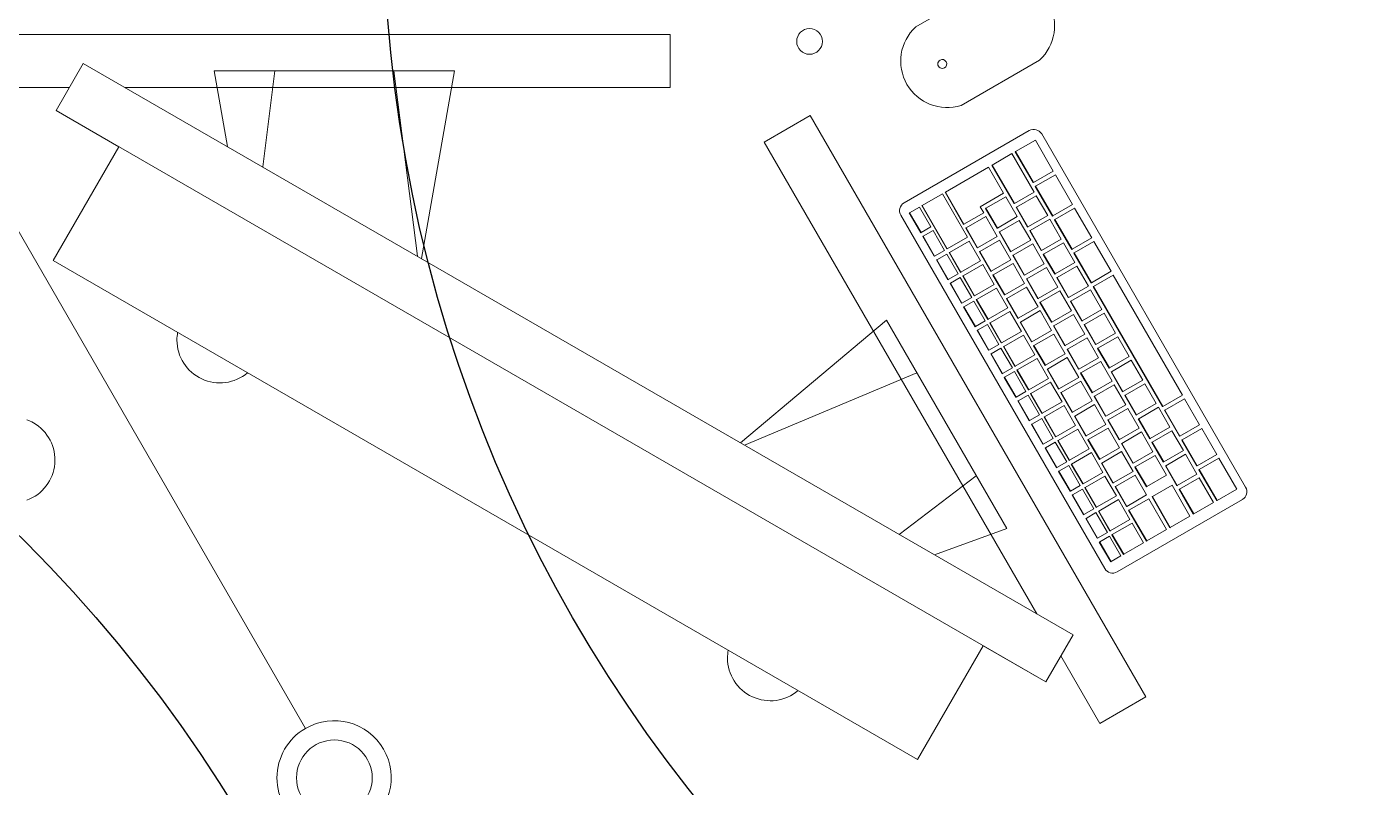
# Model space of a CAD drawing. Header units: millimetres. Extents: x 155920 to 295199, y -4084 to 97293.
# Drawn here: x 175273 to 176215, y 20715 to 21247 of the extents above; entities that cross this region are included whole.
import ezdxf

# ---------------------------------------------------------------- set-up
doc = ezdxf.new("R2010")
doc.units = ezdxf.units.MM
doc.header["$MEASUREMENT"] = 0
for name, color, linetype, lineweight in [('A-GENM', 8, 'CONTINUOUS', 9), ('E-ELEC-EQPM', 8, 'CONTINUOUS', 9), ('I-FURN', 8, 'CONTINUOUS', 9)]:
    doc.layers.add(name, color=color, linetype=linetype, lineweight=lineweight)
doc.layers.add('Social Distancing', color=7, linetype='CONTINUOUS')

msp = doc.modelspace()

# ---------------------------------------------------------------- linework, layer by layer
at = {"layer": 'A-GENM'}
for p, q in [((175950.14, 21278.9), (175895.15, 21247.15)), ((175926.9, 21192.16), (175981.89, 21223.91)), ((175974.66, 21174.55), (175887.05, 21123.96)), ((176126.1, 20924.94), (175983.33, 21172.22)), ((175978.91, 21167.9), (175965.11, 21159.93)), ((175991.41, 21146.25), (175978.91, 21167.9)), ((175962.54, 21158.45), (175948.72, 21150.46)), ((175978.04, 21131.6), (175962.54, 21158.45)), ((175964.87, 21159.79), (175965.11, 21159.93)), ((175977.37, 21138.14), (175964.87, 21159.79)), ((175965.11, 21159.93), (175977.61, 21138.28)), ((175946.15, 21148.98), (175915.94, 21131.54)), ((175956.65, 21130.79), (175946.15, 21148.98)), ((175948.48, 21150.33), (175948.72, 21150.46)), ((175963.98, 21123.48), (175948.48, 21150.33)), ((175948.72, 21150.46), (175964.22, 21123.62)), ((175977.61, 21138.28), (175991.41, 21146.25)), ((175977.37, 21138.14), (175977.61, 21138.28)), ((175978.87, 21135.54), (175979.11, 21135.68)), ((175990.87, 21114.76), (175978.87, 21135.54)), ((175992.91, 21143.65), (175979.11, 21135.68)), ((175979.11, 21135.68), (175991.11, 21114.9)), ((176004.91, 21122.86), (175992.91, 21143.65)), ((175913.85, 21130.33), (175899.78, 21122.21)), ((175931.35, 21100.02), (175913.85, 21130.33)), ((175915.7, 21131.4), (175915.94, 21131.54)), ((175928.7, 21108.88), (175915.7, 21131.4)), ((175915.94, 21131.54), (175928.94, 21109.02)), ((175940.26, 21121.33), (175956.65, 21130.79)), ((175958.15, 21128.2), (175944.33, 21120.22)), ((175966.15, 21114.34), (175958.15, 21128.2)), ((175964.22, 21123.62), (175978.04, 21131.6)), ((175979.54, 21129), (175965.72, 21121.02)), ((175987.54, 21115.14), (175979.54, 21129)), ((175890.68, 21116.95), (175890.92, 21117.09)), ((175898.68, 21103.1), (175890.68, 21116.95)), ((175897.83, 21121.08), (175890.92, 21117.09)), ((175890.92, 21117.09), (175898.92, 21103.24)), ((175905.83, 21107.23), (175897.83, 21121.08)), ((175899.54, 21122.07), (175899.78, 21122.21)), ((175917.04, 21091.76), (175899.54, 21122.07)), ((175899.78, 21122.21), (175917.28, 21091.9)), ((175928.94, 21109.02), (175942.76, 21117)), ((175942.76, 21117), (175940.26, 21121.33)), ((175944.09, 21120.08), (175944.33, 21120.22)), ((175952.09, 21106.22), (175944.09, 21120.08)), ((175944.33, 21120.22), (175952.33, 21106.36)), ((175963.98, 21123.48), (175964.22, 21123.62)), ((175965.48, 21120.88), (175965.72, 21121.02)), ((175973.48, 21107.03), (175965.48, 21120.88)), ((175965.72, 21121.02), (175973.72, 21107.16)), ((175991.11, 21114.9), (176004.91, 21122.86)), ((176006.41, 21120.27), (175992.61, 21112.3)), ((176018.41, 21099.48), (176006.41, 21120.27)), ((175884.72, 21115.29), (176027.49, 20868.01)), ((175898.92, 21103.24), (175905.83, 21107.23)), ((175928.7, 21108.88), (175928.94, 21109.02)), ((175930.2, 21106.28), (175930.44, 21106.42)), ((175938.2, 21092.43), (175930.2, 21106.28)), ((175944.26, 21114.4), (175930.44, 21106.42)), ((175930.44, 21106.42), (175938.44, 21092.57)), ((175952.26, 21100.55), (175944.26, 21114.4)), ((175952.09, 21106.22), (175952.33, 21106.36)), ((175952.33, 21106.36), (175966.15, 21114.34)), ((175967.65, 21111.74), (175953.83, 21103.76)), ((175975.65, 21097.89), (175967.65, 21111.74)), ((175973.48, 21107.03), (175973.72, 21107.16)), ((175973.72, 21107.16), (175987.54, 21115.14)), ((175989.04, 21112.55), (175975.22, 21104.57)), ((175997.04, 21098.69), (175989.04, 21112.55)), ((175990.87, 21114.76), (175991.11, 21114.9)), ((175992.37, 21112.16), (175992.61, 21112.3)), ((176004.37, 21091.37), (175992.37, 21112.16)), ((175992.61, 21112.3), (176004.61, 21091.51)), ((175898.68, 21103.1), (175898.92, 21103.24)), ((175900.18, 21100.5), (175900.42, 21100.64)), ((175908.18, 21086.64), (175900.18, 21100.5)), ((175907.33, 21104.63), (175900.42, 21100.64)), ((175900.42, 21100.64), (175908.42, 21086.78)), ((175915.33, 21090.77), (175907.33, 21104.63)), ((175917.28, 21091.9), (175931.35, 21100.02)), ((175932.61, 21097.28), (175918.78, 21089.3)), ((175940.61, 21083.43), (175932.61, 21097.28)), ((175938.44, 21092.57), (175952.26, 21100.55)), ((175953.76, 21097.95), (175939.94, 21089.97)), ((175953.59, 21103.62), (175953.83, 21103.76)), ((175961.59, 21089.77), (175953.59, 21103.62)), ((175961.76, 21084.09), (175953.76, 21097.95)), ((175953.83, 21103.76), (175961.83, 21089.91)), ((175961.83, 21089.91), (175975.65, 21097.89)), ((175974.98, 21104.43), (175975.22, 21104.57)), ((175982.98, 21090.57), (175974.98, 21104.43)), ((175975.22, 21104.57), (175983.22, 21090.71)), ((175983.22, 21090.71), (175997.04, 21098.69)), ((176004.61, 21091.51), (176018.41, 21099.48)), ((176019.91, 21096.88), (176006.11, 21088.91)), ((176031.91, 21076.1), (176019.91, 21096.88)), ((175908.42, 21086.78), (175915.33, 21090.77)), ((175916.83, 21088.17), (175909.92, 21084.18)), ((175924.83, 21074.32), (175916.83, 21088.17)), ((175917.04, 21091.76), (175917.28, 21091.9)), ((175918.54, 21089.16), (175918.78, 21089.3)), ((175926.54, 21075.31), (175918.54, 21089.16)), ((175918.78, 21089.3), (175926.78, 21075.45)), ((175938.2, 21092.43), (175938.44, 21092.57)), ((175939.7, 21089.83), (175939.94, 21089.97)), ((175947.7, 21075.97), (175939.7, 21089.83)), ((175939.94, 21089.97), (175947.94, 21076.11)), ((175961.59, 21089.77), (175961.83, 21089.91)), ((175963.09, 21087.17), (175963.33, 21087.31)), ((175977.15, 21095.29), (175963.33, 21087.31)), ((175963.33, 21087.31), (175971.33, 21073.45)), ((175985.15, 21081.43), (175977.15, 21095.29)), ((175982.98, 21090.57), (175983.22, 21090.71)), ((175984.48, 21087.97), (175984.72, 21088.11)), ((175992.48, 21074.12), (175984.48, 21087.97)), ((175998.54, 21096.09), (175984.72, 21088.11)), ((175984.72, 21088.11), (175992.72, 21074.25)), ((176006.54, 21082.24), (175998.54, 21096.09)), ((176004.37, 21091.37), (176004.61, 21091.51)), ((176005.87, 21088.78), (176006.11, 21088.91)), ((176017.87, 21067.99), (176005.87, 21088.78)), ((176006.11, 21088.91), (176018.11, 21068.13)), ((175908.18, 21086.64), (175908.42, 21086.78)), ((175909.68, 21084.05), (175909.92, 21084.18)), ((175917.68, 21070.19), (175909.68, 21084.05)), ((175909.92, 21084.18), (175917.92, 21070.33)), ((175926.78, 21075.45), (175940.61, 21083.43)), ((175942.11, 21080.83), (175928.28, 21072.85)), ((175950.11, 21066.97), (175942.11, 21080.83)), ((175947.94, 21076.11), (175961.76, 21084.09)), ((175963.26, 21081.49), (175949.44, 21073.51)), ((175971.09, 21073.31), (175963.09, 21087.17)), ((175971.26, 21067.64), (175963.26, 21081.49)), ((175971.33, 21073.45), (175985.15, 21081.43)), ((175986.65, 21078.83), (175972.83, 21070.85)), ((175994.65, 21064.98), (175986.65, 21078.83)), ((175992.72, 21074.25), (176006.54, 21082.24)), ((176008.04, 21079.64), (175994.22, 21071.66)), ((176016.04, 21065.78), (176008.04, 21079.64)), ((175917.68, 21070.19), (175917.92, 21070.33)), ((175917.92, 21070.33), (175924.83, 21074.32)), ((175926.33, 21071.72), (175919.42, 21067.73)), ((175934.33, 21057.86), (175926.33, 21071.72)), ((175926.54, 21075.31), (175926.78, 21075.45)), ((175928.04, 21072.71), (175928.28, 21072.85)), ((175936.04, 21058.85), (175928.04, 21072.71)), ((175928.28, 21072.85), (175936.28, 21058.99)), ((175947.7, 21075.97), (175947.94, 21076.11)), ((175949.2, 21073.38), (175949.44, 21073.51)), ((175957.2, 21059.52), (175949.2, 21073.38)), ((175949.44, 21073.51), (175957.44, 21059.66)), ((175971.09, 21073.31), (175971.33, 21073.45)), ((175972.59, 21070.71), (175972.83, 21070.85)), ((175980.59, 21056.86), (175972.59, 21070.71)), ((175972.83, 21070.85), (175980.83, 21057)), ((175992.48, 21074.12), (175992.72, 21074.25)), ((175993.98, 21071.52), (175994.22, 21071.66)), ((176001.98, 21057.66), (175993.98, 21071.52)), ((175994.22, 21071.66), (176002.22, 21057.8)), ((176018.11, 21068.13), (176031.91, 21076.1)), ((176033.41, 21073.5), (176019.61, 21065.53)), ((176081.91, 20989.5), (176033.41, 21073.5)), ((175919.18, 21067.59), (175919.42, 21067.73)), ((175927.18, 21053.73), (175919.18, 21067.59)), ((175919.42, 21067.73), (175927.42, 21053.87)), ((175936.04, 21058.85), (175936.28, 21058.99)), ((175936.28, 21058.99), (175950.11, 21066.97)), ((175951.61, 21064.37), (175937.78, 21056.39)), ((175959.61, 21050.52), (175951.61, 21064.37)), ((175957.2, 21059.52), (175957.44, 21059.66)), ((175957.44, 21059.66), (175971.26, 21067.64)), ((175972.76, 21065.04), (175958.94, 21057.06)), ((175980.76, 21051.18), (175972.76, 21065.04)), ((175980.83, 21057), (175994.65, 21064.98)), ((175996.15, 21062.38), (175982.33, 21054.4)), ((176004.15, 21048.52), (175996.15, 21062.38)), ((176002.22, 21057.8), (176016.04, 21065.78)), ((176017.54, 21063.18), (176003.72, 21055.2)), ((176025.54, 21049.33), (176017.54, 21063.18)), ((176017.87, 21067.99), (176018.11, 21068.13)), ((176019.37, 21065.39), (176019.61, 21065.53)), ((176067.87, 20981.39), (176019.37, 21065.39)), ((176019.61, 21065.53), (176068.11, 20981.53)), ((175927.18, 21053.73), (175927.42, 21053.87)), ((175927.42, 21053.87), (175934.33, 21057.86)), ((175928.68, 21051.14), (175928.92, 21051.27)), ((175936.68, 21037.28), (175928.68, 21051.14)), ((175935.83, 21055.27), (175928.92, 21051.27)), ((175928.92, 21051.27), (175936.92, 21037.42)), ((175943.83, 21041.41), (175935.83, 21055.27)), ((175937.54, 21056.26), (175937.78, 21056.39)), ((175945.54, 21042.4), (175937.54, 21056.26)), ((175937.78, 21056.39), (175945.78, 21042.54)), ((175945.78, 21042.54), (175959.61, 21050.52)), ((175958.7, 21056.92), (175958.94, 21057.06)), ((175966.7, 21043.06), (175958.7, 21056.92)), ((175958.94, 21057.06), (175966.94, 21043.2)), ((175966.94, 21043.2), (175980.76, 21051.18)), ((175980.59, 21056.86), (175980.83, 21057)), ((175982.09, 21054.26), (175982.33, 21054.4)), ((175990.09, 21040.4), (175982.09, 21054.26)), ((175982.33, 21054.4), (175990.33, 21040.54)), ((176001.98, 21057.66), (176002.22, 21057.8)), ((176003.48, 21055.06), (176003.72, 21055.2)), ((176011.48, 21041.21), (176003.48, 21055.06)), ((176003.72, 21055.2), (176011.72, 21041.35)), ((175936.92, 21037.42), (175943.83, 21041.41)), ((175945.54, 21042.4), (175945.78, 21042.54)), ((175961.11, 21047.92), (175947.28, 21039.94)), ((175969.11, 21034.06), (175961.11, 21047.92)), ((175966.7, 21043.06), (175966.94, 21043.2)), ((175968.2, 21040.47), (175968.44, 21040.6)), ((175976.2, 21026.61), (175968.2, 21040.47)), ((175982.26, 21048.58), (175968.44, 21040.6)), ((175968.44, 21040.6), (175976.44, 21026.75)), ((175990.26, 21034.73), (175982.26, 21048.58)), ((175990.09, 21040.4), (175990.33, 21040.54)), ((175990.33, 21040.54), (176004.15, 21048.52)), ((176005.65, 21045.92), (175991.83, 21037.94)), ((176013.65, 21032.07), (176005.65, 21045.92)), ((176011.48, 21041.21), (176011.72, 21041.35)), ((176011.72, 21041.35), (176025.54, 21049.33)), ((176027.04, 21046.73), (176013.22, 21038.75)), ((176035.04, 21032.87), (176027.04, 21046.73)), ((175936.68, 21037.28), (175936.92, 21037.42)), ((175938.18, 21034.68), (175938.42, 21034.82)), ((175946.18, 21020.83), (175938.18, 21034.68)), ((175945.33, 21038.81), (175938.42, 21034.82)), ((175938.42, 21034.82), (175946.42, 21020.96)), ((175953.33, 21024.95), (175945.33, 21038.81)), ((175947.04, 21039.8), (175947.28, 21039.94)), ((175955.04, 21025.94), (175947.04, 21039.8)), ((175947.28, 21039.94), (175955.28, 21026.08)), ((175955.28, 21026.08), (175969.11, 21034.06)), ((175970.61, 21031.47), (175956.78, 21023.48)), ((175978.61, 21017.61), (175970.61, 21031.47)), ((175976.44, 21026.75), (175990.26, 21034.73)), ((175991.76, 21032.13), (175977.94, 21024.15)), ((175991.59, 21037.81), (175991.83, 21037.94)), ((175999.59, 21023.95), (175991.59, 21037.81)), ((175999.76, 21018.27), (175991.76, 21032.13)), ((175991.83, 21037.94), (175999.83, 21024.09)), ((175999.83, 21024.09), (176013.65, 21032.07)), ((176012.98, 21038.61), (176013.22, 21038.75)), ((176020.98, 21024.75), (176012.98, 21038.61)), ((176013.22, 21038.75), (176021.22, 21024.89)), ((176021.22, 21024.89), (176035.04, 21032.87)), ((175946.42, 21020.96), (175953.33, 21024.95)), ((175954.83, 21022.36), (175947.92, 21018.37)), ((175962.83, 21008.5), (175954.83, 21022.36)), ((175955.04, 21025.94), (175955.28, 21026.08)), ((175956.54, 21023.35), (175956.78, 21023.48)), ((175964.54, 21009.49), (175956.54, 21023.35)), ((175956.78, 21023.48), (175964.78, 21009.63)), ((175976.2, 21026.61), (175976.44, 21026.75)), ((175977.7, 21024.01), (175977.94, 21024.15)), ((175985.7, 21010.16), (175977.7, 21024.01)), ((175977.94, 21024.15), (175985.94, 21010.29)), ((175999.59, 21023.95), (175999.83, 21024.09)), ((176001.09, 21021.35), (176001.33, 21021.49)), ((176009.09, 21007.49), (176001.09, 21021.35)), ((176015.15, 21029.47), (176001.33, 21021.49)), ((176001.33, 21021.49), (176009.33, 21007.63)), ((176023.15, 21015.61), (176015.15, 21029.47)), ((176020.98, 21024.75), (176021.22, 21024.89)), ((176022.48, 21022.15), (176022.72, 21022.29)), ((176030.48, 21008.3), (176022.48, 21022.15)), ((176036.54, 21030.27), (176022.72, 21022.29)), ((176022.72, 21022.29), (176030.72, 21008.44)), ((176044.54, 21016.42), (176036.54, 21030.27)), ((175946.18, 21020.83), (175946.42, 21020.96)), ((175947.68, 21018.23), (175947.92, 21018.37)), ((175955.68, 21004.37), (175947.68, 21018.23)), ((175947.92, 21018.37), (175955.92, 21004.51)), ((175964.78, 21009.63), (175978.61, 21017.61)), ((175980.11, 21015.01), (175966.28, 21007.03)), ((175988.11, 21001.15), (175980.11, 21015.01)), ((175985.94, 21010.29), (175999.76, 21018.27)), ((176001.26, 21015.68), (175987.44, 21007.7)), ((176009.26, 21001.82), (176001.26, 21015.68)), ((176009.33, 21007.63), (176023.15, 21015.61)), ((176024.65, 21013.02), (176010.83, 21005.04)), ((176032.65, 20999.16), (176024.65, 21013.02)), ((176030.72, 21008.44), (176044.54, 21016.42)), ((176046.04, 21013.82), (176032.22, 21005.84)), ((176054.04, 20999.96), (176046.04, 21013.82)), ((175955.68, 21004.37), (175955.92, 21004.51)), ((175955.92, 21004.51), (175962.83, 21008.5)), ((175964.33, 21005.9), (175957.42, 21001.91)), ((175972.33, 20992.05), (175964.33, 21005.9)), ((175964.54, 21009.49), (175964.78, 21009.63)), ((175966.04, 21006.89), (175966.28, 21007.03)), ((175974.04, 20993.04), (175966.04, 21006.89)), ((175966.28, 21007.03), (175974.28, 20993.17)), ((175985.7, 21010.16), (175985.94, 21010.29)), ((175987.2, 21007.56), (175987.44, 21007.7)), ((175995.2, 20993.7), (175987.2, 21007.56)), ((175987.44, 21007.7), (175995.44, 20993.84)), ((176009.09, 21007.49), (176009.33, 21007.63)), ((176010.59, 21004.9), (176010.83, 21005.04)), ((176018.59, 20991.04), (176010.59, 21004.9)), ((176010.83, 21005.04), (176018.83, 20991.18)), ((176030.48, 21008.3), (176030.72, 21008.44)), ((176031.98, 21005.7), (176032.22, 21005.84)), ((176039.98, 20991.84), (176031.98, 21005.7)), ((176032.22, 21005.84), (176040.22, 20991.98)), ((175957.18, 21001.77), (175957.42, 21001.91)), ((175965.18, 20987.92), (175957.18, 21001.77)), ((175957.42, 21001.91), (175965.42, 20988.05)), ((175974.04, 20993.04), (175974.28, 20993.17)), ((175974.28, 20993.17), (175988.11, 21001.15)), ((175989.61, 20998.56), (175975.78, 20990.58)), ((175997.61, 20984.7), (175989.61, 20998.56)), ((175995.2, 20993.7), (175995.44, 20993.84)), ((175995.44, 20993.84), (176009.26, 21001.82)), ((176010.76, 20999.22), (175996.94, 20991.24)), ((176018.76, 20985.37), (176010.76, 20999.22)), ((176018.83, 20991.18), (176032.65, 20999.16)), ((176034.15, 20996.56), (176020.33, 20988.58)), ((176042.15, 20982.7), (176034.15, 20996.56)), ((176040.22, 20991.98), (176054.04, 20999.96)), ((176055.54, 20997.36), (176041.72, 20989.38)), ((176063.54, 20983.51), (176055.54, 20997.36)), ((175965.18, 20987.92), (175965.42, 20988.05)), ((175965.42, 20988.05), (175972.33, 20992.05)), ((175966.68, 20985.32), (175966.92, 20985.46)), ((175974.68, 20971.46), (175966.68, 20985.32)), ((175973.83, 20989.45), (175966.92, 20985.46)), ((175966.92, 20985.46), (175974.92, 20971.6)), ((175981.83, 20975.59), (175973.83, 20989.45)), ((175975.54, 20990.44), (175975.78, 20990.58)), ((175983.54, 20976.58), (175975.54, 20990.44)), ((175975.78, 20990.58), (175983.78, 20976.72)), ((175983.78, 20976.72), (175997.61, 20984.7)), ((175996.7, 20991.1), (175996.94, 20991.24)), ((176004.7, 20977.25), (175996.7, 20991.1)), ((175996.94, 20991.24), (176004.94, 20977.38)), ((176004.94, 20977.38), (176018.76, 20985.37)), ((176018.59, 20991.04), (176018.83, 20991.18)), ((176020.09, 20988.44), (176020.33, 20988.58)), ((176028.09, 20974.59), (176020.09, 20988.44)), ((176020.33, 20988.58), (176028.33, 20974.72)), ((176039.98, 20991.84), (176040.22, 20991.98)), ((176041.48, 20989.25), (176041.72, 20989.38)), ((176049.48, 20975.39), (176041.48, 20989.25)), ((176041.72, 20989.38), (176049.72, 20975.53)), ((176068.11, 20981.53), (176081.91, 20989.5)), ((176083.41, 20986.9), (176069.61, 20978.93)), ((176093.91, 20968.71), (176083.41, 20986.9)), ((175974.92, 20971.6), (175981.83, 20975.59)), ((175983.54, 20976.58), (175983.78, 20976.72)), ((175999.11, 20982.1), (175985.28, 20974.12)), ((176007.11, 20968.25), (175999.11, 20982.1)), ((176004.7, 20977.25), (176004.94, 20977.38)), ((176006.2, 20974.65), (176006.44, 20974.79)), ((176014.2, 20960.79), (176006.2, 20974.65)), ((176020.26, 20982.77), (176006.44, 20974.79)), ((176006.44, 20974.79), (176014.44, 20960.93)), ((176028.26, 20968.91), (176020.26, 20982.77)), ((176028.09, 20974.59), (176028.33, 20974.72)), ((176028.33, 20974.72), (176042.15, 20982.7)), ((176043.65, 20980.11), (176029.83, 20972.13)), ((176051.65, 20966.25), (176043.65, 20980.11)), ((176049.48, 20975.39), (176049.72, 20975.53)), ((176049.72, 20975.53), (176063.54, 20983.51)), ((176065.04, 20980.91), (176051.22, 20972.93)), ((176073.04, 20967.05), (176065.04, 20980.91)), ((176067.87, 20981.39), (176068.11, 20981.53)), ((176069.37, 20978.79), (176069.61, 20978.93)), ((176079.87, 20960.6), (176069.37, 20978.79)), ((176069.61, 20978.93), (176080.11, 20960.74)), ((175974.68, 20971.46), (175974.92, 20971.6)), ((175976.18, 20968.86), (175976.42, 20969)), ((175984.18, 20955.01), (175976.18, 20968.86)), ((175983.33, 20972.99), (175976.42, 20969)), ((175976.42, 20969), (175984.42, 20955.15)), ((175991.33, 20959.14), (175983.33, 20972.99)), ((175985.04, 20973.98), (175985.28, 20974.12)), ((175993.04, 20960.13), (175985.04, 20973.98)), ((175985.28, 20974.12), (175993.28, 20960.27)), ((175993.28, 20960.27), (176007.11, 20968.25)), ((176008.61, 20965.65), (175994.78, 20957.67)), ((176016.61, 20951.79), (176008.61, 20965.65)), ((176014.44, 20960.93), (176028.26, 20968.91)), ((176029.76, 20966.31), (176015.94, 20958.33)), ((176029.59, 20971.99), (176029.83, 20972.13)), ((176037.59, 20958.13), (176029.59, 20971.99)), ((176037.76, 20952.46), (176029.76, 20966.31)), ((176029.83, 20972.13), (176037.83, 20958.27)), ((176037.83, 20958.27), (176051.65, 20966.25)), ((176050.98, 20972.79), (176051.22, 20972.93)), ((176058.98, 20958.93), (176050.98, 20972.79)), ((176051.22, 20972.93), (176059.22, 20959.07)), ((176059.22, 20959.07), (176073.04, 20967.05)), ((176080.11, 20960.74), (176093.91, 20968.71)), ((176095.41, 20966.11), (176081.61, 20958.14)), ((176105.91, 20947.93), (176095.41, 20966.11)), ((175984.42, 20955.15), (175991.33, 20959.14)), ((175992.83, 20956.54), (175985.92, 20952.55)), ((176000.83, 20942.68), (175992.83, 20956.54)), ((175993.04, 20960.13), (175993.28, 20960.27)), ((175994.54, 20957.53), (175994.78, 20957.67)), ((176002.54, 20943.67), (175994.54, 20957.53)), ((175994.78, 20957.67), (176002.78, 20943.81)), ((176014.2, 20960.79), (176014.44, 20960.93)), ((176015.7, 20958.19), (176015.94, 20958.33)), ((176023.7, 20944.34), (176015.7, 20958.19)), ((176015.94, 20958.33), (176023.94, 20944.48)), ((176037.59, 20958.13), (176037.83, 20958.27)), ((176039.09, 20955.53), (176039.33, 20955.67)), ((176047.09, 20941.68), (176039.09, 20955.53)), ((176053.15, 20963.65), (176039.33, 20955.67)), ((176039.33, 20955.67), (176047.33, 20941.82)), ((176061.15, 20949.8), (176053.15, 20963.65)), ((176058.98, 20958.93), (176059.22, 20959.07)), ((176060.48, 20956.34), (176060.72, 20956.48)), ((176068.48, 20942.48), (176060.48, 20956.34)), ((176074.54, 20964.46), (176060.72, 20956.48)), ((176060.72, 20956.48), (176068.72, 20942.62)), ((176082.54, 20950.6), (176074.54, 20964.46)), ((176079.87, 20960.6), (176080.11, 20960.74)), ((176081.37, 20958.01), (176081.61, 20958.14)), ((176091.87, 20939.82), (176081.37, 20958.01)), ((176081.61, 20958.14), (176092.11, 20939.96)), ((175984.18, 20955.01), (175984.42, 20955.15)), ((175985.68, 20952.41), (175985.92, 20952.55)), ((175993.68, 20938.55), (175985.68, 20952.41)), ((175985.92, 20952.55), (175993.92, 20938.69)), ((176002.78, 20943.81), (176016.61, 20951.79)), ((176018.11, 20949.19), (176004.28, 20941.21)), ((176026.11, 20935.34), (176018.11, 20949.19)), ((176023.94, 20944.48), (176037.76, 20952.46)), ((176039.26, 20949.86), (176025.44, 20941.88)), ((176047.26, 20936), (176039.26, 20949.86)), ((176047.33, 20941.82), (176061.15, 20949.8)), ((176062.65, 20947.2), (176048.83, 20939.22)), ((176070.65, 20933.34), (176062.65, 20947.2)), ((176068.72, 20942.62), (176082.54, 20950.6)), ((176084.04, 20948), (176070.22, 20940.02)), ((176092.04, 20934.14), (176084.04, 20948)), ((176092.11, 20939.96), (176105.91, 20947.93)), ((175993.68, 20938.55), (175993.92, 20938.69)), ((175993.92, 20938.69), (176000.83, 20942.68)), ((176002.33, 20940.08), (175995.42, 20936.09)), ((176010.33, 20926.23), (176002.33, 20940.08)), ((176002.54, 20943.67), (176002.78, 20943.81)), ((176004.04, 20941.07), (176004.28, 20941.21)), ((176012.04, 20927.22), (176004.04, 20941.07)), ((176004.28, 20941.21), (176012.28, 20927.36)), ((176023.7, 20944.34), (176023.94, 20944.48)), ((176025.2, 20941.74), (176025.44, 20941.88)), ((176033.2, 20927.88), (176025.2, 20941.74)), ((176025.44, 20941.88), (176033.44, 20928.02)), ((176047.09, 20941.68), (176047.33, 20941.82)), ((176048.59, 20939.08), (176048.83, 20939.22)), ((176056.59, 20925.22), (176048.59, 20939.08)), ((176048.83, 20939.22), (176056.83, 20925.36)), ((176068.48, 20942.48), (176068.72, 20942.62)), ((176069.98, 20939.88), (176070.22, 20940.02)), ((176077.98, 20926.03), (176069.98, 20939.88)), ((176070.22, 20940.02), (176078.22, 20926.16)), ((176091.87, 20939.82), (176092.11, 20939.96)), ((176093.37, 20937.22), (176093.61, 20937.36)), ((176105.87, 20915.57), (176093.37, 20937.22)), ((176107.41, 20945.33), (176093.61, 20937.36)), ((176093.61, 20937.36), (176106.11, 20915.71)), ((176119.91, 20923.68), (176107.41, 20945.33)), ((175995.18, 20935.96), (175995.42, 20936.09)), ((176003.18, 20922.1), (175995.18, 20935.96)), ((175995.42, 20936.09), (176003.42, 20922.24)), ((176012.04, 20927.22), (176012.28, 20927.36)), ((176012.28, 20927.36), (176026.11, 20935.34)), ((176027.61, 20932.74), (176013.78, 20924.76)), ((176035.61, 20918.88), (176027.61, 20932.74)), ((176033.2, 20927.88), (176033.44, 20928.02)), ((176033.44, 20928.02), (176047.26, 20936)), ((176048.76, 20933.4), (176034.94, 20925.42)), ((176056.76, 20919.55), (176048.76, 20933.4)), ((176056.83, 20925.36), (176070.65, 20933.34)), ((176078.22, 20926.16), (176092.04, 20934.14)), ((176093.52, 20931.54), (176079.72, 20923.57)), ((176103.52, 20914.22), (176093.52, 20931.54)), ((176003.18, 20922.1), (176003.42, 20922.24)), ((176003.42, 20922.24), (176010.33, 20926.23)), ((176004.68, 20919.5), (176004.92, 20919.64)), ((176012.68, 20905.64), (176004.68, 20919.5)), ((176011.83, 20923.63), (176004.92, 20919.64)), ((176004.92, 20919.64), (176012.92, 20905.78)), ((176019.83, 20909.77), (176011.83, 20923.63)), ((176013.54, 20924.62), (176013.78, 20924.76)), ((176021.54, 20910.76), (176013.54, 20924.62)), ((176013.78, 20924.76), (176021.78, 20910.9)), ((176021.78, 20910.9), (176035.61, 20918.88)), ((176034.7, 20925.28), (176034.94, 20925.42)), ((176042.7, 20911.43), (176034.7, 20925.28)), ((176034.94, 20925.42), (176042.94, 20911.57)), ((176042.94, 20911.57), (176056.76, 20919.55)), ((176056.59, 20925.22), (176056.83, 20925.36)), ((176060.59, 20918.29), (176060.83, 20918.43)), ((176073.09, 20896.64), (176060.59, 20918.29)), ((176074.63, 20926.4), (176060.83, 20918.43)), ((176060.83, 20918.43), (176073.33, 20896.78)), ((176087.13, 20904.75), (176074.63, 20926.4)), ((176077.98, 20926.03), (176078.22, 20926.16)), ((176079.48, 20923.43), (176079.72, 20923.57)), ((176089.48, 20906.11), (176079.48, 20923.43)), ((176079.72, 20923.57), (176089.72, 20906.25)), ((176106.11, 20915.71), (176119.91, 20923.68)), ((176012.92, 20905.78), (176019.83, 20909.77)), ((176021.54, 20910.76), (176021.78, 20910.9)), ((176023.04, 20908.17), (176023.28, 20908.3)), ((176037.11, 20916.28), (176023.28, 20908.3)), ((176023.28, 20908.3), (176031.28, 20894.45)), ((176036.17, 20865.69), (176123.78, 20916.27)), ((176045.11, 20902.43), (176037.11, 20916.28)), ((176042.7, 20911.43), (176042.94, 20911.57)), ((176044.2, 20908.83), (176044.44, 20908.97)), ((176056.7, 20887.18), (176044.2, 20908.83)), ((176058.24, 20916.94), (176044.44, 20908.97)), ((176044.44, 20908.97), (176056.94, 20887.32)), ((176070.74, 20895.29), (176058.24, 20916.94)), ((176089.72, 20906.25), (176103.52, 20914.22)), ((176105.87, 20915.57), (176106.11, 20915.71)), ((176012.68, 20905.64), (176012.92, 20905.78)), ((176014.18, 20903.05), (176014.42, 20903.18)), ((176022.18, 20889.19), (176014.18, 20903.05)), ((176021.33, 20907.17), (176014.42, 20903.18)), ((176014.42, 20903.18), (176022.42, 20889.33)), ((176029.33, 20893.32), (176021.33, 20907.17)), ((176031.04, 20894.31), (176023.04, 20908.17)), ((176031.28, 20894.45), (176045.11, 20902.43)), ((176046.61, 20899.83), (176032.78, 20891.85)), ((176054.61, 20885.97), (176046.61, 20899.83)), ((176073.33, 20896.78), (176087.13, 20904.75)), ((176089.48, 20906.11), (176089.72, 20906.25)), ((176022.42, 20889.33), (176029.33, 20893.32)), ((176030.83, 20890.72), (176023.92, 20886.73)), ((176038.83, 20876.86), (176030.83, 20890.72)), ((176031.04, 20894.31), (176031.28, 20894.45)), ((176032.54, 20891.71), (176032.78, 20891.85)), ((176040.54, 20877.85), (176032.54, 20891.71)), ((176032.78, 20891.85), (176040.78, 20877.99)), ((176056.94, 20887.32), (176070.74, 20895.29)), ((176073.09, 20896.64), (176073.33, 20896.78)), ((176022.18, 20889.19), (176022.42, 20889.33)), ((176023.68, 20886.59), (176023.92, 20886.73)), ((176031.68, 20872.74), (176023.68, 20886.59)), ((176023.92, 20886.73), (176031.92, 20872.87)), ((176040.78, 20877.99), (176054.61, 20885.97)), ((176056.7, 20887.18), (176056.94, 20887.32)), ((176031.68, 20872.74), (176031.92, 20872.87)), ((176031.92, 20872.87), (176038.83, 20876.86)), ((176040.54, 20877.85), (176040.78, 20877.99))]:
    msp.add_line(p, q, dxfattribs=at)
for centre, radius, start, end in [((175959.83, 21247.83), 32.54, 312.68038, 107.31962), ((175917.21, 21223.23), 32.54, 132.68038, 287.31962), ((175913.75, 21221.23), 3.16, 120, 300), ((175913.75, 21221.23), 3.16, 300, 120), ((175977.83, 21169.05), 6.35, 30, 120), ((175890.22, 21118.47), 6.35, 120, 210), ((176120.6, 20921.77), 6.35, 300, 30), ((176032.99, 20871.18), 6.35, 210, 300)]:
    msp.add_arc(centre, radius, start, end, dxfattribs=at)
at = {"layer": 'E-ELEC-EQPM'}
for p, q in [((175293.46, 21188.63), (175312.51, 21221.62)), ((175293.46, 21188.63), (175312.51, 21221.62)), ((175312.51, 21221.62), (176005.33, 20821.62)), ((175312.51, 21221.62), (176005.33, 20821.62)), ((175337.45, 21163.23), (175293.46, 21188.63)), ((175986.28, 20788.63), (175293.46, 21188.63)), ((175291.5, 21083.64), (175337.45, 21163.23)), ((175291.5, 21083.64), (175337.45, 21163.23)), ((175896.34, 20734.44), (175291.5, 21083.64)), ((175896.34, 20734.44), (175291.5, 21083.64)), ((175942.29, 20814.03), (175896.34, 20734.44)), ((175942.29, 20814.03), (175896.34, 20734.44)), ((175986.28, 20788.63), (175942.29, 20814.03)), ((176005.33, 20821.62), (175986.28, 20788.63)), ((176005.33, 20821.62), (175986.28, 20788.63))]:
    msp.add_line(p, q, dxfattribs=at)
at = {"layer": 'I-FURN'}
for p, q in [((175468.07, 20756.18), (174913.05, 21717.45)), ((174913.05, 21717.45), (175468.07, 20756.18)), ((175723.19, 21241.77), (175253.29, 21241.77)), ((175723.19, 21204.69), (175723.19, 21241.77)), ((175404.09, 21216.37), (175572.4, 21216.37)), ((175413.45, 21163.34), (175404.09, 21216.37)), ((175446.67, 21216.37), (175438.07, 21149.13)), ((175529.81, 21216.37), (175546.41, 21086.58)), ((175572.4, 21216.37), (175549.23, 21084.95)), ((175253.29, 21204.69), (175302.73, 21204.69)), ((175341.84, 21204.69), (175723.19, 21204.69)), ((175789.2, 21166.58), (175821.31, 21185.12)), ((176056.26, 20778.18), (175821.31, 21185.12)), ((175789.2, 21166.58), (175979.87, 20836.32)), ((175772.52, 20956.03), (175874.71, 21041.83)), ((175874.71, 21041.83), (175958.87, 20896.07)), ((175896.01, 21004.95), (175775.3, 20954.43)), ((175937.57, 20932.95), (175883.64, 20891.88)), ((175958.87, 20896.07), (175908.28, 20877.65)), ((175996.84, 20806.92), (176024.15, 20759.64)), ((176024.15, 20759.64), (176056.26, 20778.18))]:
    msp.add_line(p, q, dxfattribs=at)
for centre, radius, start, end in [((175820.85, 21237), 9, 0, 180), ((175820.85, 21237), 9, 180, 0), ((175408.07, 21027.96), 30, 169.77024, 180), ((175408.07, 21027.96), 30, 180, 310.22976), ((175262.69, 20944.03), 30, 60.00282, 69.69206), ((175262.69, 20944.03), 30, 290.30789, 60.00282), ((175793.44, 20805.48), 30, 169.79296, 180), ((175793.44, 20805.48), 30, 180, 310.20704), ((175488.07, 20721.54), 40, 300.00141, 120.00141), ((175488.07, 20721.54), 40, 120.00141, 300.00141), ((175488.24, 20721.53), 26.51, 0, 180), ((175488.24, 20721.53), 26.51, 180, 0)]:
    msp.add_arc(centre, radius, start, end, dxfattribs=at)
at = {"layer": 'Social Distancing'}
for centre in [(176522.54, 21331.54), (174565.19, 20179.35)]:
    msp.add_circle(centre, 1000, dxfattribs=at)

doc.saveas('drawing.dxf')
